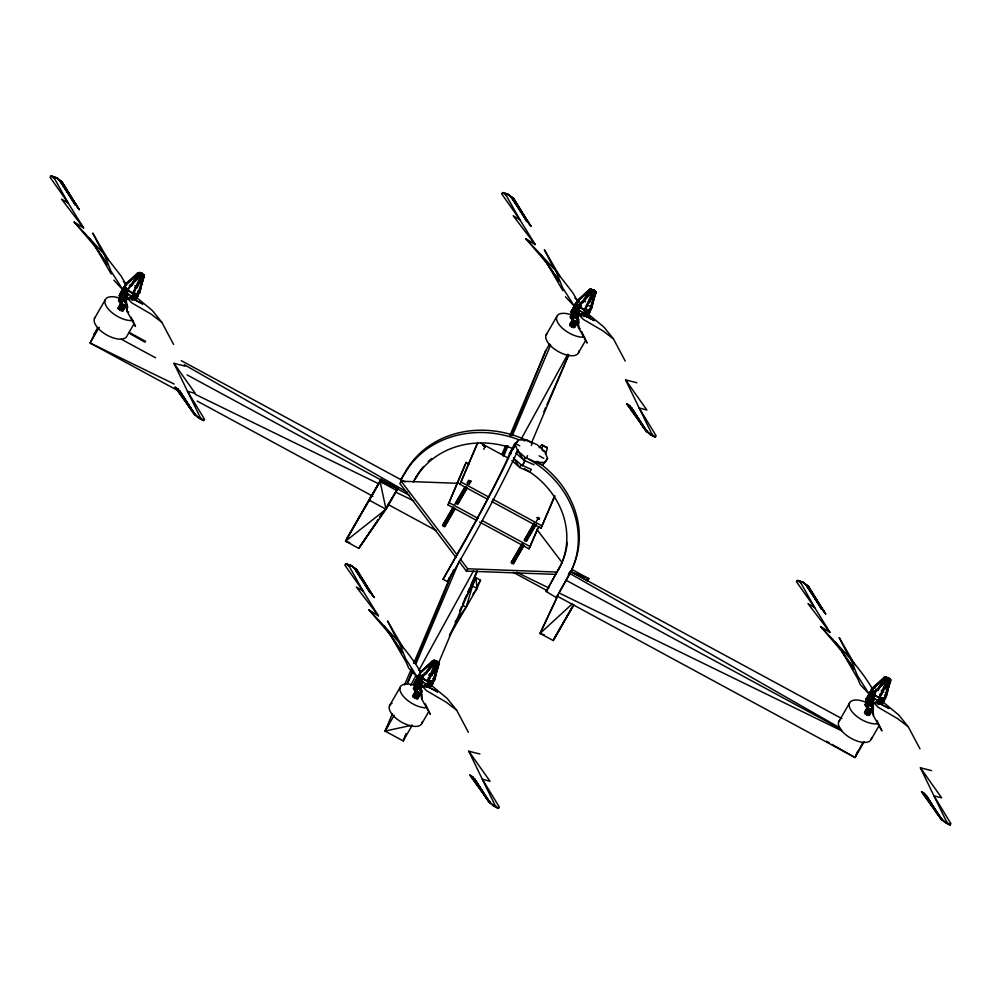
<?xml version="1.0" encoding="UTF-8"?>
<svg xmlns="http://www.w3.org/2000/svg" width="1001" height="1001" viewBox="0 0 1001 1001"><rect width="100%" height="100%" fill="white"/><g stroke="black" fill="none" stroke-linecap="round" stroke-linejoin="round"><path stroke-width="1.5" d="M587.574 309.684L590.002 310.911L589.602 312.375L585.81 313.175L582.982 312.387L575.913 318.218L575.725 313.688L572.822 310.272L576.976 302.928L575.5 303.703L570.97 312.487L573.398 316.303L578.791 319.669M469.206 484.522L470.82 481.068L468.556 480.48L467.029 483.12M482.983 445.257L485.172 446.659L485.247 445.845L482.983 445.257L485.172 446.659L483.646 449.311M432.82 678.615L434.709 679.692L438.926 662.9L434.421 660.297L419.995 672.121L419.569 673.648C421.321 678.916 427.377 682.269 432.77 682.044L434.284 681.218L438.926 662.9L434.421 660.297L426.388 673.811L424.211 673.185M369.582 500.95L370.245 497.935L345.558 541.216L358.733 548.36L386.011 509.259L397.772 488.3L381.056 479.241L346.509 538.963M139.489 293.356L137.637 291.716L139.915 291.829L144.131 275.037L142.18 273.386L137.975 272.747L125.2 284.259L124.775 285.786C126.576 290.953 132.632 294.357 137.975 294.181L139.489 293.356L144.131 275.037L139.639 272.435L126.727 283.433M591.528 308.433L595.758 291.641L593.806 289.99L589.602 289.339L576.826 300.863L576.401 302.39C578.153 307.645 584.209 311.011 589.602 310.785L591.116 309.96L595.758 291.641L591.253 289.039L578.34 300.037L579.241 301.939L576.826 300.863M884.446 695.22L886.323 696.296L890.552 679.491L888.6 677.852L884.396 677.202L871.621 688.726L871.195 690.24C873.322 695.295 878.84 698.886 884.396 698.648L885.91 697.822L890.552 679.491L886.048 676.901L873.135 687.887L875.5 687.875M125.826 288.426L121.196 293.668L124.399 298.336L119.344 295.896L119.732 294.444L123.886 287.099L125.35 286.324L121.196 293.668L119.732 294.444L124.399 298.336L121.772 299.699L119.344 295.896L123.886 287.099L126.201 288.063M419.832 684.772L423.01 677.677L418.681 674.962L414.852 685.572L419.194 686.198L414.139 683.758L418.681 674.962L420.145 674.186L415.991 681.531L414.527 682.307L419.194 686.198L416.566 687.562L414.139 683.758L418.681 674.962L420.996 675.925M873.585 707.532L868.192 704.166L865.765 700.35L870.294 691.566L871.771 690.79L875.012 693.18M133.633 293.118L133.521 291.854L137.988 295.783L135.56 299.236L138.376 294.319L136.586 298.21M882.169 698.273L884.396 700.237L881.969 703.703L884.796 698.773L882.995 702.664M126.877 288.964L118.644 300.375L120.57 303.441L126.927 306.656M418.843 687.111L414.889 686.511L413.438 688.238L415.365 691.303L421.721 694.519M579.341 304.354L570.27 316.979L572.197 320.045L578.553 323.248M864.614 713.438L868.317 707.044L865.064 704.842L869.519 705.592L866.503 703.115L865.064 704.842L866.991 707.907L873.347 711.11M137.888 286.286L142.18 273.386L138.188 274.124L124.775 285.786L137.975 272.747L141.817 273.448L144.344 276.426L137.975 294.181L142.693 276.726L144.344 276.426L140.14 275.776L138.188 274.124L137.975 272.747M432.682 674.148L436.974 661.248L432.983 661.986L419.569 673.648L420.946 674.987L420.307 675.625L424.612 679.742L430.405 682.056L430.968 681.356L432.77 682.044L439.139 664.276L436.611 661.311L432.77 660.61L421.521 671.296M589.514 302.878L593.806 289.99L589.814 290.728L576.401 302.39L589.602 289.339L593.43 290.052L595.958 293.018L589.602 310.785L585.998 310.11L583.02 315.365M884.784 689.314L888.6 677.852L884.596 678.59L871.195 690.24L873.685 694.369L876.238 696.333M519.769 445.858L515.14 443.343L510.122 452.74A83.408 4.342 -61.5 0 1 457.895 552.84L443.043 579.279L447.672 581.781L449.211 577.564M135.185 298.986L137.175 293.756M430.48 685.535L431.969 681.618M587.299 314.276L588.788 310.348M881.593 703.44L883.583 698.21M407.107 683.645L412.387 670.683M415.327 663.475L453.528 569.857M502.877 455.78L506.994 445.695M511.098 435.61L545.77 350.625L549.574 344.056M127.152 289.327L121.872 298.648L123.11 301.126L118.644 300.375L121.897 302.577L120.57 303.441L126.702 288.626L125.513 287.762M131.832 298.035L132.945 295.333M134.059 292.642L135.736 288.588L133.483 292.567M412.988 696.846L416.691 690.44L413.438 688.238L417.905 688.988L414.889 686.511L416.691 690.44L415.365 691.303L421.496 676.488L422.072 677.765L427.54 681.243L437.487 664.589L439.139 664.276L434.935 663.638L432.983 661.986L432.77 660.61L434.421 660.297M427.177 684.546L428.303 681.844M429.416 679.153L430.53 676.451L428.603 674.949M583.445 314.639L587.362 305.192L590.803 306.456M878.24 702.502L879.917 698.448M881.043 695.745L882.156 693.055L880.655 695.695M124.249 286.887L122.973 289.952L126.927 292.717L128.078 291.091L124.249 286.887L126.927 292.717M419.044 674.749L417.767 677.815L421.721 680.567L422.872 678.953L419.044 674.749L421.721 680.567M575.863 303.491L574.587 306.556L578.54 309.309L579.704 307.682L575.863 303.491L578.54 309.309M870.657 691.353L869.381 694.419L873.335 697.171L874.499 695.545L870.657 691.353L873.335 697.171M583.808 309.497L578.891 306.506L577.765 303.728L577.127 304.367L584.359 309.985L593.43 290.052M97.723 327.452L90.115 343.043L179.342 391.391M345.558 541.216L386.011 509.259L380.105 481.506L381.056 479.241L369.294 500.2L386.011 509.259L397.772 488.3L380.105 481.506L345.558 541.216L349.799 542.692M413.375 482.194L416.554 476.276A83.408 73.436 22.9 0 1 423.223 466.791M476.864 520.57L448.023 504.942L465.052 464.639L466.316 462.462L469.056 463.951M448.023 504.942L466.316 462.462M487.437 499.186L459.959 484.309L476.989 444.006M459.959 484.309L477.64 443.255M388.801 724.274L385.06 731.093L412.299 725.149L403.178 740.915L385.06 731.093L392.354 713.813M404.517 685.022L411.211 669.181M413.638 663.425L451.351 574.161M501.976 454.291L505.63 445.658M509.884 435.573L545.77 350.625M407.557 683.658L413.025 670.695M416.066 663.5L458.646 562.712M503.803 455.805L508.058 445.733M512.312 435.648L550.638 344.945M406.218 733.72L403.178 740.915L406.293 733.771M428.716 686.273L430.543 681.956M436.624 667.567L477.377 571.096M531.656 442.592L568.756 354.767L546.934 404.704M531.268 445.533L532.244 443.23A95.646 84.222 22.9 0 0 406.018 470.745L400.6 479.879M455.167 621.909L466.178 607.182L476.989 588.488L480.505 580.167L475.975 577.715L472.459 586.035L466.178 607.182L449.324 635.973M526.576 457.945L527.552 455.63M468.518 601.639L466.178 607.182L462.775 605.342M479.617 522.059L529.054 548.848L537.562 528.703M529.054 548.848L538.826 526.513M491.554 501.426L540.99 528.215L553.753 497.985M540.99 528.215L555.017 495.808M529.291 459.459A95.646 84.209 22.9 0 1 568.318 576.476L556.393 597.622L546.183 591.541L558.946 568.38A83.408 73.436 22.9 0 0 567.329 542.442M546.183 591.541L558.946 568.38M544.319 634.884L540.077 633.42L557.62 596.083L540.077 633.42L553.253 640.552L573.923 604.829M556.393 597.622L569.281 574.161A95.646 84.209 22.9 0 0 536.874 461.323M571.083 571.771L572.034 569.519L588.751 578.578L587.8 580.83L571.083 571.771L588.751 578.578L587.212 581.256M557.132 596.096L855.029 757.519L857.757 751.088M543.818 411.849L545.683 407.57M459.697 610.873L461.561 606.593M462.812 603.728L466.529 595.157M467.78 592.292L469.644 588.012M470.883 585.147L477.089 570.858M119.031 307.607L121.784 301.401L120.095 298.648L125.363 289.339M122.648 310.961L124.85 306.006M570.645 324.211L573.398 318.005L574.724 317.73M574.274 327.565L577.026 321.359L571.884 327.202M413.826 695.47L416.579 689.264L413.751 687.111M417.442 698.823L420.195 692.617L415.052 698.46M865.44 712.074L868.192 705.868L866.503 703.115M869.068 715.427L871.27 710.46M125.037 296.909L128.216 289.815L123.498 288.538L119.344 295.896M576.651 313.513L579.829 306.419L575.5 303.703L570.97 312.487L576.013 314.94L573.398 316.303L577.577 309.021L580.142 307.695L579.829 306.419L575.125 305.142L570.97 312.487M872.722 698.535L874.624 694.269L870.294 691.566L865.765 700.35L870.807 702.79L868.192 704.166L872.372 696.884L874.937 695.557L869.907 693.005L870.294 691.566L874.937 693.493M576.376 322.635L577.026 321.359L573.323 327.765M832.019 744.369L855.029 757.519L862.925 742.379M135.761 299.312L138.376 294.319M588.037 314.664L590.002 310.911L587.9 314.552M431.206 685.923L433.17 682.182L430.743 680.943M882.169 703.778L884.796 698.773M140.102 282.645L144.131 275.037M591.729 299.249L595.758 291.641M468.093 592.567L475.975 577.715L476.989 588.488L472.935 594.256M433.558 673.035L438.926 662.9M885.847 688.375L890.552 679.491M523.26 463.688L524.687 460.998M522.397 465.74L525.187 460.535M521.358 438.776L567.78 354.229M410.648 685.335L415.89 675.788M418.881 670.332L473.536 570.783M450.012 634.209L454.554 626.05M456.068 623.335L457.582 620.62M459.096 617.905L461.361 613.826M570.57 572.134L572.034 569.519L570.495 572.197M121.196 293.668L125.563 296.784L123.523 293.681L126.289 288.776M125.35 286.324L119.732 294.444L124.111 297.084L128.216 289.815L128.528 291.091L120.057 297.71L124.399 298.336M133.158 295.345L131.769 297.798L134.722 295.12M576.976 302.928L571.358 311.048L575.725 313.688L577.189 313.388L575.137 310.272L577.902 305.38M579.829 306.419L575.725 313.688L578.115 310.435M586.161 309.497L583.395 314.389L587.787 310.097L584.071 316.679M414.139 683.758L418.293 676.401L423.01 677.677L418.893 684.947L414.527 682.307L420.145 674.186M421.083 676.638L418.318 681.531L415.991 681.531L418.893 684.947L420.357 684.646L418.318 681.531L422.297 677.79M427.252 684.434L429.329 680.755M865.765 700.35L869.907 693.005L874.624 694.269L870.52 701.551L870.807 702.79L866.466 702.176L869.907 693.005C871.783 698.06 877.664 701.238 882.92 701.038L884.396 700.237L881.13 698.248M868.017 700.45L872.534 692.467M872.009 694.469L869.932 698.135L866.153 698.911L870.807 702.79M880.254 698.585L878.19 702.252L883.095 697.797M127.703 289.614L124.837 286.399L127.377 290.027L140.14 275.776L142.693 276.726L132.745 293.381L126.702 288.626L119.219 301.852L121.897 302.577L118.193 308.984M120.57 303.441L128.04 290.252L126.702 288.626M131.394 298.761L134.372 293.506L135.61 294.194L136.174 293.506L132.445 300.075M132.582 298.148L134.835 294.181M577.74 304.604L571.709 315.252L573.523 319.181L570.833 318.443L578.315 305.23L572.197 320.045L579.667 306.857M573.723 316.904L571.709 315.252L573.498 315.252L580.28 303.265M585.86 307.845L587.362 305.192M584.209 314.752L587.199 309.459M415.64 685.184L420.908 675.863M421.496 676.488L414.014 689.714L416.691 690.44L412.9 696.008M423.461 674.524L416.666 686.511L417.905 688.988M415.365 691.303L422.835 678.115M429.029 679.103L430.53 676.451M426.188 686.623L429.166 681.368L430.968 681.356L427.99 686.623M427.377 686.01L430.38 680.718M869.519 705.592L868.292 703.115L875.837 689.789L878.365 688.688L888.6 677.852M884.596 678.59L886.548 680.242L890.752 680.88L889.101 681.193L884.396 698.648L890.752 680.88L888.225 677.915L884.396 677.202L884.596 678.59L873.685 694.369L874.461 694.719L866.991 707.907L869.819 708.433L865.039 713.838M877.814 703.228L880.78 697.972L882.031 698.648L882.582 697.96L879.604 703.215M879.003 702.602L881.255 698.648M134.197 298.548L136.974 293.668M585.81 315.14L588.588 310.26M428.991 686.411L431.769 681.531M420.57 683.783L421.947 681.368M553.253 640.552L572.534 606.744M880.605 703.002L883.382 698.122M126.214 302.59L121.772 299.699L125.963 292.417L123.498 288.538L123.886 287.099L127.127 289.139M129.267 299.437L131.369 295.783L134.184 296.584L137.988 295.783L134.722 293.781M132.094 300.225L134.184 296.584L133.809 294.269M134.409 300.212L136.511 296.571L134.584 294.269M575.913 318.218L580.092 310.936L575.85 306.994L575.5 303.703L580.142 305.63M580.893 316.028L582.982 312.387L580.092 310.936L573.398 316.303M584.409 315.603L585.81 313.175L585.247 309.722L589.602 312.375L588.213 314.802M586.035 316.816L588.125 313.175L585.247 309.722M421.972 690.94L416.566 687.562L420.758 680.28L423.323 678.953L418.293 676.401C420.157 681.468 426.051 684.634 431.306 684.434L432.782 683.645L433.17 682.182L431.081 685.823M424.061 687.287L426.163 683.645L419.081 689.476L423.273 682.194L416.566 687.562M427.59 686.861L428.979 684.434L428.415 680.98L432.782 683.645L431.381 686.073M429.904 686.861L431.306 684.434L428.415 680.98M875.687 703.891L877.777 700.25L870.707 706.08L874.887 698.786L868.192 704.166M878.503 704.679L880.605 701.038L880.229 698.736M881.531 703.465L882.92 701.038L881.005 698.736M94.469 318.418L105.218 299.85M99.237 327.277L90.115 343.043L174.187 384.046M118.08 307.808L121.784 301.401L118.956 299.261M119.407 307.532L121.621 303.691M121.409 308.321L123.623 304.467M121.697 311.161L124.662 306.043M122.91 309.697L125.125 305.856M123.035 310.886L125.988 305.755M133.859 324.074L126.952 336.023A18.493 8.709 30 0 1 105.718 334.397A18.493 8.709 30 0 1 95.458 317.017M458.32 483.32L401.163 481.218L399.824 483.521L456.068 557.519M546.096 335.035L556.831 316.454M442.53 525.475L453.253 506.944M454.779 504.304L464.727 487.099M443.43 525.2L452.627 509.321M456.456 502.702L457.983 500.05M459.509 497.409L461.048 494.757M462.575 492.117L464.877 488.138M443.318 526.513L454.041 507.982M456.331 504.016L466.291 486.811M467.817 484.159L469.344 481.519L470.82 481.068L468.556 480.48L470.745 481.881M444.782 526.063L454.742 508.858M457.795 503.566L466.992 487.687M444.707 526.876L455.43 508.345M457.732 504.379L466.916 488.501M569.694 324.399L573.398 318.005L570.57 315.853M569.819 325.588L572.785 320.458M571.02 324.136L573.248 320.282M573.022 324.912L575.25 321.071M574.536 326.301L576.751 322.46M574.649 327.477L577.615 322.36M514.351 447.109L509.259 453.728L511.048 451.726M517.054 442.455L518.556 439.839L527.001 440.152L537.062 444.669L544.919 451.651L547.547 458.458L546.045 461.061L542.454 465.077L525.45 457.645L517.605 450.65L514.964 443.856L518.556 439.839M443.043 579.279L455.255 558.145A95.646 4.98 -61.5 0 0 515.14 443.343M578.565 352.627L585.472 340.69M447.672 581.781L459.884 560.648A95.646 4.98 -61.5 0 0 518.13 449.624M521.246 464.914L519.732 467.517L529.804 472.034L531.318 469.419L521.246 464.914L513.4 457.92L519.732 467.517L511.886 460.523M525.45 457.645L523.936 460.247L534.008 464.764M458.871 561.211L466.378 571.083L467.705 568.781L557.307 572.072M389.514 705.705L400.262 687.124M385.06 731.093L394.169 715.327M469.794 588.4L475.975 577.715M464.739 599.386L472.459 586.035L476.989 588.488M542.454 465.077L547.547 458.458M412.875 695.67L416.579 689.264M476.639 586.849L480.505 580.167M414.201 695.395L417.154 690.265M416.203 696.17L418.418 692.329M416.491 699.023L420.195 692.617L419.544 693.906L418.193 691.829L417.317 692.767M417.705 697.559L419.92 693.718M417.83 698.748L420.783 693.618M521.834 544.119L511.123 562.65L522.222 543.993M524.136 540.152L534.084 522.935M512.024 562.362L515.09 557.069M516.616 554.429L518.155 551.776M520.445 547.81L521.984 545.157M526.576 537.224L531.931 527.952M511.911 563.688L523.398 543.831M524.924 541.191L534.884 523.973M536.411 521.333L537.937 518.681L537.149 517.642L539.414 518.23L539.339 519.044L537.937 518.681M513.375 563.238L522.56 547.347M526.388 540.74L535.585 524.849M513.3 564.051L524.024 545.52M526.326 541.554L536.273 524.349M421.984 723.298L428.891 711.361M568.33 574.824L569.669 572.522M554.204 638.3L572.585 606.543M838.738 721.721L849.486 703.14M864.489 712.262L868.192 705.868L865.365 703.716M865.815 711.999L868.042 708.145M867.817 712.775L870.044 708.933M868.117 715.627L871.07 710.497M869.331 714.163L871.546 710.322M869.444 715.34L872.409 710.222M855.029 757.519L864.151 741.766M871.208 739.314L878.878 726.05M119.695 310.373L122.66 305.255M571.308 326.977L575.024 320.57L574.136 321.509M414.489 698.235L418.193 691.829L413.413 697.234M866.103 714.827L869.068 709.709M401.176 479.579L405.042 473.048A95.646 84.222 22.9 0 1 518.48 439.639M414.226 480.192L416.554 476.276M442.555 525.475L452.84 508.158M456.006 502.84L464.714 488.188M524.599 540.002L534.096 524.024M584.359 309.985L594.306 293.331L595.958 293.018L591.754 292.38L589.814 290.728L589.602 289.339M380.117 517.029L396.821 490.553L380.105 481.506M139.639 272.435L131.594 285.948L129.417 285.335L131.957 284.234L142.18 273.386M591.253 289.039L583.208 302.552L581.043 301.927M886.048 676.901L878.002 690.402L875.837 689.789L867.354 701.901M869.356 714.501L872.397 710.047M118.105 308.145L121.897 302.577M122.948 310.035L125.976 305.593M378.416 519.532L358.733 548.36L378.165 519.607M569.732 324.737L572.76 320.295M574.561 326.639L576.839 323.298M417.742 697.897L420.77 693.455M864.526 712.599L868.317 707.044L868.192 705.868M127.277 289.902L138.188 274.124M589.814 290.728L578.891 306.506L591.754 292.38L594.306 293.331L589.602 310.785L588.938 309.472M432.983 661.986L422.072 677.765L436.611 661.311M379.93 517.092L386.962 506.994M415.728 685.297L423.36 674.399M430.355 687.099L432.782 683.645L429.429 680.693M131.969 299.474L136.174 293.506M583.596 316.078L587.787 310.097M587.174 315.841L589.602 312.375L586.261 309.434M426.764 687.337L430.968 681.356M878.39 703.941L882.582 697.96M141.817 273.448L132.745 293.381L132.195 292.893L134.372 293.506M888.225 677.915L873.685 694.369M124.111 297.084L126.489 293.844M418.893 684.947L422.872 679.541M874.499 696.133L870.52 701.551L866.153 698.911L871.771 690.79L867.617 698.135L870.52 701.551L871.984 701.251M93.919 334.021L98.348 328.403M119.982 307.757L123.06 304.254M571.596 324.362L574.674 320.846M414.764 695.62L417.842 692.104M866.391 712.212L869.469 708.708M120.27 310.598L124.7 305.468M577.577 309.021L571.671 314.314L575.85 306.994L580.142 307.695L575.125 305.142L571.671 314.314L576.013 314.94L571.358 311.048L577.439 305.03M573.46 325.312L576.326 322.059M420.62 676.288L415.991 681.531L420.357 684.646M871.308 693.943L867.617 698.135L870.895 700.475M868.255 713.175L871.12 709.922M866.678 715.052L871.821 709.221M118.618 309.384L122.447 305.055M570.245 325.976L575.024 320.57M133.721 299.699L136.511 296.571M585.335 316.303L588.125 313.175M428.516 687.562L431.306 684.434M880.129 704.153L882.92 701.038M515.252 444.457L513.463 446.459L514.964 443.856L515.29 446.546M593.806 289.99L583.57 300.826L585.522 301.839M426.739 672.096L436.974 661.248M871.195 690.24L884.396 677.202M419.569 673.648L432.77 660.61M123.523 293.681L127.502 289.927M575.137 310.272L579.129 306.531M872.922 695.32L869.932 698.135L871.295 700.212M131.181 299.362L134.184 296.584L132.833 294.469M582.807 315.966L585.81 313.175L584.459 311.073M425.976 687.224L428.979 684.434L427.627 682.332M877.602 703.828L880.605 701.038L879.253 698.936M540.077 633.42L572.509 603.641M427.552 684.759L431.481 681.193M420.758 680.28L414.852 685.572L419.019 678.253L423.323 678.953M872.372 696.884L866.466 702.176L870.645 694.857L874.937 695.557M121.772 299.699L128.478 294.332L131.369 295.783L124.287 301.614L128.478 294.332L125.963 292.417M625.212 361.036L613.45 338.889L602.827 330.78L583.233 319.344L577.777 313.551L575.925 314.689L578.691 328.053L587.112 343.043L581.506 331.256M512.562 197.873L526.901 221.584L511.236 196.997L528.966 223.511L513.751 198.673L508.095 194.344L502.527 192.617L506.043 195.032L508.095 194.344L513.751 198.673L530.893 226.239L511.236 196.997L508.095 194.344L504.029 192.793L502.527 192.617L501.676 193.869L519.857 219.694L535.21 244.557L525.8 238.651L546.984 263.363L559.484 281.431L540.728 254.504L525.8 238.651M355.743 569.131L370.07 592.842L354.404 568.255L355.743 569.131L372.134 594.782L356.919 569.932L351.276 565.603L345.695 563.876L349.211 566.291L351.276 565.603L356.919 569.932L374.074 597.497L354.404 568.255L351.276 565.603L347.209 564.051L345.695 563.876L344.845 565.127L363.025 590.965L378.391 615.815L368.981 609.909L390.152 634.621L402.652 652.69L383.896 625.763L368.981 609.909M807.369 585.723L821.696 609.446L806.03 584.859L807.369 585.723L823.76 611.373L808.545 586.536L802.89 582.207L797.322 580.48L800.838 582.895L802.89 582.207L808.545 586.536L825.687 614.101L806.03 584.859L802.89 582.207L798.823 580.655L797.322 580.48L796.458 581.731L814.651 607.557L830.004 632.419L820.595 626.513L841.778 651.226L854.278 669.294L835.522 642.367L820.595 626.513M60.948 181.269L75.275 204.992L59.61 180.393L60.948 181.269L77.34 206.919L62.125 182.069L56.481 177.74L50.901 176.026L54.417 178.428L56.481 177.74L62.125 182.069L79.279 209.634L59.61 180.393L56.481 177.74L52.415 176.189L50.901 176.026L50.05 177.265L68.243 203.103L83.596 227.953L74.187 222.047L95.358 246.759L107.858 264.827L89.102 237.9L74.187 222.047M524.161 440.815L527.001 440.152M193.318 412.925L198.636 417.83L203.666 420.52L200.388 417.692L198.636 417.83L193.318 412.925L175.112 387.212L177.69 388.826L195.495 415.19L177.69 388.826C186.599 398.786 190.19 415.34 203.666 420.52L204.529 419.244L187.512 391.353L173.974 363.325L185.147 366.166M644.944 429.529L650.262 434.434L655.28 437.124L652.001 434.296L650.262 434.434L644.944 429.529L626.726 403.803L629.304 405.418L647.121 431.794L629.304 405.418C638.213 415.39 641.816 431.931 655.28 437.124L656.155 435.835L639.139 407.958L625.6 379.93L636.774 382.757M488.113 800.787L493.43 805.692L498.46 808.383L495.182 805.555L493.43 805.692L488.113 800.787L469.907 775.074L472.485 776.676L490.29 803.052L472.485 776.676C481.393 786.648 484.985 803.19 498.46 808.383L499.324 807.106L482.307 779.216L468.768 751.188L479.942 754.028M939.739 817.379L945.057 822.284L950.074 824.974L946.796 822.159L945.057 822.284L939.739 817.379L921.521 791.666L924.098 793.28L941.916 819.644L924.098 793.28C933.007 803.24 936.611 819.794 950.074 824.974L950.95 823.698L933.933 795.82L920.394 767.792L931.568 770.62M535.522 462.162L543.956 462.462M466.378 571.083L555.968 574.374M135.01 287.3L137.412 287.712L134.872 285.735M881.431 691.754L883.833 692.179M429.804 675.162L432.207 675.575L429.667 673.598M578.991 313.814L581.406 314.339M573.498 315.252L575.675 315.853M124.049 299.249L120.095 298.648L123.11 301.126M868.292 703.115L870.457 703.716M874.461 694.719L879.153 697.847L886.548 680.242L889.101 681.193L879.153 697.847L878.603 697.359L880.78 697.972M573.398 318.005L570.27 316.979L573.523 319.181M577.69 316.404L578.691 328.053L580.255 328.641M124.312 298.085L127.077 311.449L128.641 312.037M584.959 309.922L587.237 310.785L585.998 310.11M132.195 292.893L135.61 294.194M878.603 697.359L882.031 698.648M542.242 450.4L544.919 451.651M195.208 394.294L378.753 483.821M395.57 492.029L413.788 500.913M516.654 572.272L548.886 587.987M558.696 592.78L841.728 730.83M582.62 314.602L594.419 320.608L582.895 314.527M130.993 298.01L142.805 304.016L131.269 297.923M877.414 702.464L889.213 708.47L878.966 703.065M541.779 444.919L546.408 447.422A95.646 4.98 -61.5 0 1 545.507 453.916M542.63 445.395L547.259 447.897M539.101 455.818L543.731 458.333M480.993 443.305L508.458 458.195M461.223 482.119L488.688 497.009M492.817 499.236L542.254 526.025M449.286 502.765L478.128 518.393M482.244 520.62L530.317 546.671M129.129 332.395L145.595 341.316M181.294 360.66L405.055 481.919M570.057 571.321L841.879 718.605M121.196 339.176L155.518 357.77M187.087 374.887L384.772 482.007M387.525 483.496L409.484 495.395M566.253 580.342L840.815 729.116M197.197 401.063L372.91 496.283M388.013 504.466L436.061 530.492M513.2 572.297L547.522 590.89M430.405 682.056L426.989 680.755L427.54 681.243L434.935 663.638L437.487 664.589L432.77 682.044L432.107 680.73M138.025 290.753L139.915 291.829M569.018 572.985L839.776 727.827M128.766 332.97L145.007 342.254M184.272 364.714L407.657 492.454M826.601 741.266L829.303 742.817M537.149 517.642L539.339 519.044L538.063 517.367M513.751 198.673L511.236 196.997L521.496 212.25M808.545 586.536L806.03 584.859L825.687 614.101M62.125 182.069L59.61 180.393L79.279 209.634M356.919 569.932L354.404 568.255L374.074 597.497M572.822 310.272L577.189 313.388M579.129 304.517L581.293 306.118L579.954 303.991M920.007 748.898L908.245 726.751L897.622 718.643L878.027 707.194L872.572 701.413L873.485 715.915L881.906 730.905L876.926 720.432M173.598 344.432L161.824 322.297L151.214 314.189L131.606 302.74L126.151 296.947L127.077 311.449L135.498 326.451L131.131 317.279M468.393 732.294L456.619 710.159L446.008 702.051L426.401 690.602L420.946 684.809L421.871 699.311L430.292 714.301L425.3 703.828M881.293 690.202L882.982 691.516M883.307 702.227L898.76 714.977L908.245 726.751M136.899 297.772L152.352 310.523L161.824 322.297M431.694 685.635L447.147 698.385L456.619 710.159M574.899 297.998L578.953 301.814M123.286 281.394L125.313 283.308M419.094 670.22L421.121 672.121M565.502 296.784L574.587 306.556L562.499 287.512L555.805 270.858L540.728 254.504M113.876 280.18L122.973 289.952L110.873 270.908L104.179 254.267L89.102 237.9M835.522 642.367C849.261 657.106 862.95 672.347 873.01 689.889M383.896 625.763C397.309 640.127 410.623 654.979 420.608 671.959M613.45 338.889L603.966 327.114L588.513 314.364L590.077 318.531M555.805 270.858L572.76 292.717L578.215 302.039M104.179 254.267L121.146 276.113L126.589 285.435M535.21 244.557L513.188 215.753L519.857 219.694L506.043 195.032M830.004 632.419L807.982 603.616L814.651 607.557L800.838 582.895M83.596 227.953L61.574 199.149L68.243 203.103L54.417 178.428M378.391 615.815L356.369 587.011L363.025 590.965L349.211 566.291M483.896 444.982L485.172 446.659M536.861 529.366L562.162 562.662M401.163 481.218L457.394 555.205M460.21 558.908L467.705 568.781M871.621 688.726L872.885 690.427M921.521 791.666L941.916 819.644L926.125 795.269L940.765 818.455M626.726 403.803L647.121 431.794L631.331 407.42L645.97 430.593M469.907 775.074L479.654 788.45M481.431 790.878L490.29 803.052L474.499 778.678L489.139 801.851M175.112 387.212L195.495 415.19L179.705 390.815L194.344 413.989M920.394 767.792L941.678 797.885L933.933 795.82L946.796 822.159M625.6 379.93L646.884 410.022L639.139 407.958L652.001 434.296M468.768 751.188L490.065 781.28L482.307 779.216L495.182 805.555M173.974 363.325L195.27 393.418L187.512 391.353L200.388 417.692M576.463 303.003L579.003 306.631M523.198 214.802L530.893 226.239M855.092 665.002L839.163 637.537L847.922 654.779M560.297 277.139L544.369 249.674L553.791 268.243M403.466 648.398L387.537 620.933L396.296 638.175M108.671 260.535L92.743 233.07L101.501 250.313M841.778 651.226L857.657 678.565L860.284 684.646L869.381 694.419L857.294 675.375L850.6 658.721M546.984 263.363L562.862 290.703M390.152 634.621L406.043 661.974L408.671 668.042L417.767 677.815L405.668 658.771L398.974 642.129M95.358 246.759L111.249 274.111M885.597 694.319L886.323 696.296M433.984 677.715L434.709 679.692M870.72 702.552L873.485 715.915L872.359 702.802M419.106 685.948L421.871 699.311L420.733 686.211M872.659 704.329L873.26 707.369M577.865 316.466L579.053 322.547M421.033 687.725L421.934 692.292M127.14 304.429L127.74 307.47M510.76 451.126L511.086 453.803M125.938 298.348L127.077 311.449M577.777 313.551L578.691 328.053M879.854 694.118L879.942 696.308M428.228 677.514L428.315 679.717M524.286 468.493A83.408 73.436 22.9 0 1 558.095 570.395M415.703 478.278A83.408 73.436 22.9 0 1 513.563 448.761M428.215 461.486A83.408 73.436 22.9 0 1 431.519 458.533M422.334 721.558A18.493 8.709 30 0 1 400.763 721.671A18.493 8.709 30 0 1 392.054 703.278M425.563 707.857A18.493 8.709 30 0 1 400.563 691.966A18.493 8.709 30 0 1 416.679 686.286M578.916 350.888A18.493 8.709 30 0 1 558.921 351.902A18.493 8.709 30 0 1 547.072 333.621M584.672 337.049A18.493 8.709 30 0 1 557.307 321.671A18.493 8.709 30 0 1 575.412 316.616M133.058 320.445A18.493 8.709 30 0 1 105.693 305.067A18.493 8.709 30 0 1 123.799 300.012M871.558 737.574A18.493 8.709 30 0 1 851.563 738.588A18.493 8.709 30 0 1 839.714 720.307M877.314 723.748A18.493 8.709 30 0 1 850.324 709.108A18.493 8.709 30 0 1 865.89 702.302M866.979 702.79A18.493 8.709 30 0 1 869.131 703.866M539.201 447.672A95.646 4.98 -61.5 0 1 541.729 449.074M123.498 288.538L120.057 297.71L124.224 290.39L128.528 291.091L123.498 288.538M873.11 693.092L866.991 707.907L868.317 707.044L865.627 706.306L873.11 693.092M517.605 450.65L516.091 453.265L523.936 460.247L517.605 450.65M426.063 685.785L437.6 691.879L426.063 685.785"/></g></svg>
